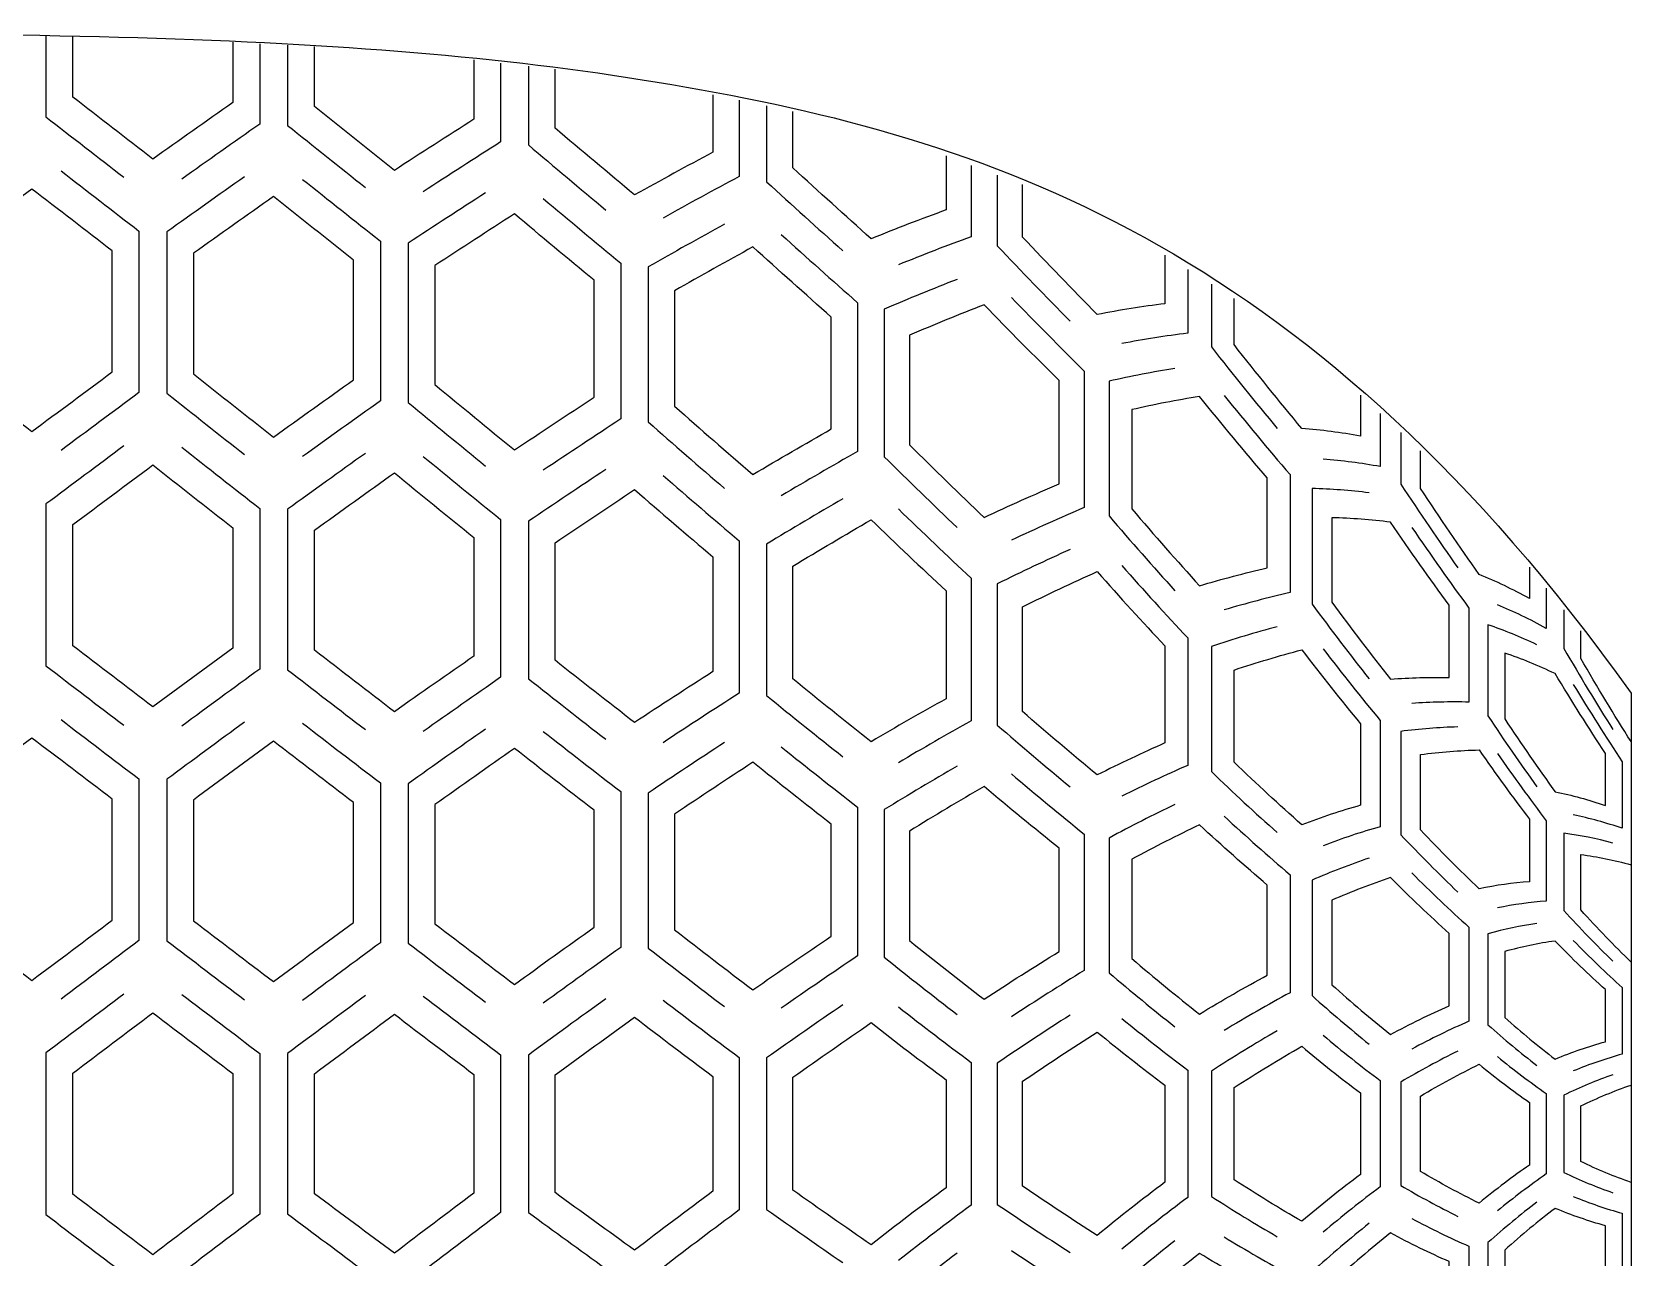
# Model space of a CAD drawing. Header units: millimetres. Extents: x 1 to 583, y -486 to -2.
# Drawn here: x 553.36 to 583.34, y -115.83 to -92.86 of the extents above; entities that cross this region are included whole.
import ezdxf

# ---------------------------------------------------------------- set-up
doc = ezdxf.new("R2010")
doc.units = ezdxf.units.MM
doc.header["$MEASUREMENT"] = 0
doc.layers.add('DEFAULT', color=7, linetype='Continuous')

msp = doc.modelspace()

# ---------------------------------------------------------------- linework, layer by layer
at = {"layer": 'DEFAULT'}
msp.add_lwpolyline([(583.342, -105.257), (583.342, -121.784)], dxfattribs=at)
for points, knots in [([(542.024, -92.862), (553.829, -92.862), (559.732, -92.862), (565.634, -93.895), (571.537, -94.928), (577.439, -96.994), (583.342, -105.257)], [0, 0, 0, 0, 1, 1, 1, 2, 2, 2, 2]), ([(553.622, -92.938), (553.622, -93.444), (553.622, -93.949), (553.622, -94.455), (554.109, -94.832), (554.596, -95.209), (555.083, -95.585)], [0, 0, 0, 0, 1, 1, 1, 2, 2, 2, 2]), ([(555.627, -95.245), (555.127, -94.858), (554.626, -94.471), (554.126, -94.083), (554.126, -93.705), (554.126, -93.326), (554.126, -92.948)], [0, 0, 0, 0, 1, 1, 1, 2, 2, 2, 2]), ([(557.127, -93.056), (557.127, -93.433), (557.127, -93.809), (557.127, -94.186), (556.627, -94.537), (556.127, -94.89), (555.627, -95.245)], [0, 0, 0, 0, 1, 1, 1, 2, 2, 2, 2]), ([(557.63, -93.083), (557.63, -93.585), (557.63, -94.087), (557.63, -94.589), (557.143, -94.931), (556.657, -95.275), (556.171, -95.619)], [0, 0, 0, 0, 1, 1, 1, 2, 2, 2, 2]), ([(558.153, -93.11), (558.153, -93.612), (558.153, -94.113), (558.153, -94.614), (558.639, -95.004), (559.125, -95.391), (559.611, -95.777)], [0, 0, 0, 0, 1, 1, 1, 2, 2, 2, 2]), ([(560.155, -95.457), (559.655, -95.06), (559.155, -94.662), (558.655, -94.262), (558.655, -93.887), (558.655, -93.512), (558.655, -93.136)], [0, 0, 0, 0, 1, 1, 1, 2, 2, 2, 2]), ([(561.647, -93.387), (561.647, -93.757), (561.647, -94.128), (561.647, -94.498), (561.15, -94.815), (560.652, -95.134), (560.155, -95.457)], [0, 0, 0, 0, 1, 1, 1, 2, 2, 2, 2]), ([(562.147, -93.445), (562.147, -93.938), (562.147, -94.431), (562.147, -94.924), (561.663, -95.232), (561.18, -95.543), (560.696, -95.857)], [0, 0, 0, 0, 1, 1, 1, 2, 2, 2, 2]), ([(562.667, -93.504), (562.667, -93.996), (562.667, -94.488), (562.667, -94.98), (563.151, -95.39), (563.634, -95.796), (564.118, -96.2)], [0, 0, 0, 0, 1, 1, 1, 2, 2, 2, 2]), ([(564.659, -95.918), (564.162, -95.503), (563.665, -95.085), (563.167, -94.664), (563.167, -94.296), (563.167, -93.929), (563.167, -93.562)], [0, 0, 0, 0, 1, 1, 1, 2, 2, 2, 2]), ([(566.128, -94.039), (566.128, -94.398), (566.128, -94.756), (566.128, -95.115), (565.639, -95.377), (565.149, -95.645), (564.659, -95.918)], [0, 0, 0, 0, 1, 1, 1, 2, 2, 2, 2]), ([(566.621, -94.142), (566.621, -94.618), (566.621, -95.094), (566.621, -95.571), (566.145, -95.825), (565.668, -96.086), (565.192, -96.351)], [0, 0, 0, 0, 1, 1, 1, 2, 2, 2, 2]), ([(567.134, -94.249), (567.134, -94.722), (567.134, -95.196), (567.134, -95.669), (567.61, -96.106), (568.086, -96.538), (568.563, -96.964)], [0, 0, 0, 0, 1, 1, 1, 2, 2, 2, 2]), ([(569.096, -96.74), (568.606, -96.302), (568.116, -95.859), (567.626, -95.41), (567.626, -95.057), (567.626, -94.704), (567.626, -94.351)], [0, 0, 0, 0, 1, 1, 1, 2, 2, 2, 2]), ([(570.499, -95.186), (570.499, -95.523), (570.499, -95.86), (570.499, -96.198), (570.031, -96.369), (569.564, -96.549), (569.096, -96.74)], [0, 0, 0, 0, 1, 1, 1, 2, 2, 2, 2]), ([(553.905, -95.466), (554.392, -95.843), (554.878, -96.219), (555.365, -96.594), (555.365, -97.604), (555.365, -98.614), (555.365, -99.624), (554.878, -99.985), (554.392, -100.347), (553.905, -100.709)], [0, 0, 0, 0, 1, 1, 1, 2, 2, 2, 3, 3, 3, 3]), ([(557.347, -95.575), (556.861, -95.919), (556.375, -96.264), (555.889, -96.61), (555.889, -97.619), (555.889, -98.628), (555.889, -99.636), (556.375, -100.021), (556.861, -100.405), (557.347, -100.787)], [0, 0, 0, 0, 1, 1, 1, 2, 2, 2, 3, 3, 3, 3]), ([(558.435, -95.625), (558.921, -96.013), (559.407, -96.399), (559.894, -96.784), (559.894, -97.782), (559.894, -98.781), (559.894, -99.779), (559.407, -100.125), (558.921, -100.473), (558.435, -100.822)], [0, 0, 0, 0, 1, 1, 1, 2, 2, 2, 3, 3, 3, 3]), ([(570.97, -95.363), (570.97, -95.809), (570.97, -96.255), (570.97, -96.701), (570.515, -96.868), (570.06, -97.043), (569.605, -97.228)], [0, 0, 0, 0, 1, 1, 1, 2, 2, 2, 2]), ([(571.459, -95.547), (571.459, -95.989), (571.459, -96.43), (571.459, -96.872), (571.914, -97.352), (572.369, -97.823), (572.825, -98.285)], [0, 0, 0, 0, 1, 1, 1, 2, 2, 2, 2]), ([(553.36, -100.353), (552.86, -99.967), (552.359, -99.582), (551.859, -99.196), (551.859, -98.437), (551.859, -97.678), (551.859, -96.92), (552.359, -96.548), (552.86, -96.177), (553.36, -95.807), (553.861, -96.194), (554.361, -96.581), (554.862, -96.967), (554.862, -97.723), (554.862, -98.48), (554.862, -99.236), (554.361, -99.608), (553.861, -99.98), (553.36, -100.353)], [0, 0, 0, 0, 1, 1, 1, 2, 2, 2, 3, 3, 3, 4, 4, 4, 5, 5, 5, 6, 6, 6, 6]), ([(561.866, -95.877), (561.382, -96.189), (560.899, -96.503), (560.415, -96.82), (560.415, -97.816), (560.415, -98.812), (560.415, -99.809), (560.899, -100.209), (561.382, -100.607), (561.866, -101.001)], [0, 0, 0, 0, 1, 1, 1, 2, 2, 2, 3, 3, 3, 3]), ([(573.333, -98.159), (572.866, -97.684), (572.398, -97.2), (571.93, -96.707), (571.93, -96.379), (571.93, -96.052), (571.93, -95.724)], [0, 0, 0, 0, 1, 1, 1, 2, 2, 2, 2]), ([(557.891, -100.457), (557.391, -100.064), (556.891, -99.67), (556.391, -99.275), (556.391, -98.52), (556.391, -97.766), (556.391, -97.011), (556.891, -96.655), (557.391, -96.301), (557.891, -95.948), (558.391, -96.346), (558.891, -96.743), (559.391, -97.139), (559.391, -97.887), (559.391, -98.636), (559.391, -99.385), (558.891, -99.741), (558.391, -100.098), (557.891, -100.457)], [0, 0, 0, 0, 1, 1, 1, 2, 2, 2, 3, 3, 3, 4, 4, 4, 5, 5, 5, 6, 6, 6, 6]), ([(562.948, -95.987), (563.432, -96.393), (563.915, -96.797), (564.399, -97.197), (564.399, -98.171), (564.399, -99.145), (564.399, -100.118), (563.915, -100.436), (563.432, -100.756), (562.948, -101.079)], [0, 0, 0, 0, 1, 1, 1, 2, 2, 2, 3, 3, 3, 3]), ([(562.407, -100.699), (561.91, -100.294), (561.413, -99.885), (560.915, -99.473), (560.915, -98.729), (560.915, -97.985), (560.915, -97.241), (561.413, -96.915), (561.91, -96.593), (562.407, -96.273), (562.904, -96.691), (563.401, -97.106), (563.899, -97.518), (563.899, -98.249), (563.899, -98.98), (563.899, -99.712), (563.401, -100.038), (562.904, -100.367), (562.407, -100.699)], [0, 0, 0, 0, 1, 1, 1, 2, 2, 2, 3, 3, 3, 4, 4, 4, 5, 5, 5, 6, 6, 6, 6]), ([(566.344, -96.467), (565.868, -96.728), (565.392, -96.994), (564.915, -97.266), (564.915, -98.235), (564.915, -99.205), (564.915, -100.175), (565.392, -100.595), (565.868, -101.01), (566.344, -101.42)], [0, 0, 0, 0, 1, 1, 1, 2, 2, 2, 3, 3, 3, 3]), ([(567.41, -96.662), (567.887, -97.093), (568.363, -97.519), (568.84, -97.939), (568.84, -98.868), (568.84, -99.798), (568.84, -100.728), (568.363, -100.999), (567.887, -101.276), (567.41, -101.558)], [0, 0, 0, 0, 1, 1, 1, 2, 2, 2, 3, 3, 3, 3]), ([(566.877, -101.16), (566.388, -100.739), (565.898, -100.313), (565.408, -99.881), (565.408, -99.158), (565.408, -98.436), (565.408, -97.714), (565.898, -97.435), (566.388, -97.161), (566.877, -96.893), (567.367, -97.337), (567.857, -97.774), (568.347, -98.207), (568.347, -98.906), (568.347, -99.606), (568.347, -100.306), (567.857, -100.585), (567.367, -100.87), (566.877, -101.16)], [0, 0, 0, 0, 1, 1, 1, 2, 2, 2, 3, 3, 3, 4, 4, 4, 5, 5, 5, 6, 6, 6, 6]), ([(574.604, -97.049), (574.604, -97.352), (574.604, -97.655), (574.604, -97.958), (574.181, -98.01), (573.757, -98.077), (573.333, -98.159)], [0, 0, 0, 0, 1, 1, 1, 2, 2, 2, 2]), ([(575.03, -97.316), (575.03, -97.714), (575.03, -98.112), (575.03, -98.51), (574.618, -98.561), (574.206, -98.626), (573.794, -98.704)], [0, 0, 0, 0, 1, 1, 1, 2, 2, 2, 2]), ([(570.706, -97.502), (570.251, -97.678), (569.796, -97.864), (569.34, -98.059), (569.34, -98.981), (569.34, -99.904), (569.34, -100.826), (569.796, -101.278), (570.251, -101.72), (570.706, -102.154)], [0, 0, 0, 0, 1, 1, 1, 2, 2, 2, 3, 3, 3, 3]), ([(575.473, -97.593), (575.473, -97.984), (575.473, -98.376), (575.473, -98.767), (575.885, -99.291), (576.297, -99.802), (576.709, -100.298)], [0, 0, 0, 0, 1, 1, 1, 2, 2, 2, 2]), ([(571.215, -101.966), (570.747, -101.521), (570.279, -101.066), (569.811, -100.602), (569.811, -99.917), (569.811, -99.233), (569.811, -98.549), (570.279, -98.349), (570.747, -98.158), (571.215, -97.977), (571.682, -98.461), (572.15, -98.935), (572.618, -99.399), (572.618, -100.045), (572.618, -100.69), (572.618, -101.335), (572.15, -101.536), (571.682, -101.746), (571.215, -101.966)], [0, 0, 0, 0, 1, 1, 1, 2, 2, 2, 3, 3, 3, 4, 4, 4, 5, 5, 5, 6, 6, 6, 6]), ([(571.724, -97.838), (572.179, -98.308), (572.634, -98.769), (573.089, -99.221), (573.089, -100.074), (573.089, -100.927), (573.089, -101.78), (572.634, -101.975), (572.179, -102.179), (571.724, -102.392)], [0, 0, 0, 0, 1, 1, 1, 2, 2, 2, 3, 3, 3, 3]), ([(577.17, -100.297), (576.746, -99.787), (576.323, -99.263), (575.899, -98.725), (575.899, -98.436), (575.899, -98.148), (575.899, -97.86)], [0, 0, 0, 0, 1, 1, 1, 2, 2, 2, 2]), ([(574.791, -99.171), (574.379, -99.237), (573.967, -99.317), (573.555, -99.411), (573.555, -100.253), (573.555, -101.094), (573.555, -101.936), (573.967, -102.417), (574.379, -102.885), (574.791, -103.338)], [0, 0, 0, 0, 1, 1, 1, 2, 2, 2, 3, 3, 3, 3]), ([(575.251, -103.245), (574.828, -102.779), (574.405, -102.299), (573.981, -101.805), (573.981, -101.184), (573.981, -100.563), (573.981, -99.943), (574.405, -99.847), (574.828, -99.765), (575.251, -99.697), (575.675, -100.221), (576.099, -100.73), (576.522, -101.225), (576.522, -101.787), (576.522, -102.349), (576.522, -102.911), (576.099, -103.007), (575.675, -103.119), (575.251, -103.245)], [0, 0, 0, 0, 1, 1, 1, 2, 2, 2, 3, 3, 3, 4, 4, 4, 5, 5, 5, 6, 6, 6, 6]), ([(575.712, -99.677), (576.124, -100.186), (576.536, -100.681), (576.948, -101.162), (576.948, -101.9), (576.948, -102.637), (576.948, -103.374), (576.536, -103.468), (576.124, -103.576), (575.712, -103.698)], [0, 0, 0, 0, 1, 1, 1, 2, 2, 2, 3, 3, 3, 3]), ([(578.271, -99.675), (578.271, -99.929), (578.271, -100.184), (578.271, -100.439), (577.904, -100.373), (577.537, -100.326), (577.17, -100.297)], [0, 0, 0, 0, 1, 1, 1, 2, 2, 2, 2]), ([(578.64, -100.016), (578.64, -100.348), (578.64, -100.68), (578.64, -101.011), (578.283, -100.947), (577.926, -100.901), (577.569, -100.872)], [0, 0, 0, 0, 1, 1, 1, 2, 2, 2, 2]), ([(579.024, -100.371), (579.024, -100.694), (579.024, -101.017), (579.024, -101.34), (579.382, -101.882), (579.739, -102.405), (580.096, -102.911)], [0, 0, 0, 0, 1, 1, 1, 2, 2, 2, 2]), ([(555.083, -100.625), (554.596, -100.987), (554.109, -101.349), (553.622, -101.712), (553.622, -102.218), (553.622, -102.723), (553.622, -103.229)], [0, 0, 0, 0, 1, 1, 1, 2, 2, 2, 2]), ([(556.171, -100.649), (556.657, -101.033), (557.143, -101.415), (557.63, -101.795), (557.63, -102.297), (557.63, -102.799), (557.63, -103.301)], [0, 0, 0, 0, 1, 1, 1, 2, 2, 2, 2]), ([(580.495, -103.032), (580.128, -102.514), (579.761, -101.976), (579.394, -101.42), (579.394, -101.184), (579.394, -100.948), (579.394, -100.713)], [0, 0, 0, 0, 1, 1, 1, 2, 2, 2, 2]), ([(554.126, -103.234), (554.126, -102.856), (554.126, -102.477), (554.126, -102.099), (554.626, -101.726), (555.127, -101.353), (555.627, -100.981)], [0, 0, 0, 0, 1, 1, 1, 2, 2, 2, 2]), ([(555.627, -100.981), (556.127, -101.375), (556.627, -101.768), (557.127, -102.159), (557.127, -102.535), (557.127, -102.912), (557.127, -103.288)], [0, 0, 0, 0, 1, 1, 1, 2, 2, 2, 2]), ([(559.611, -100.763), (559.125, -101.111), (558.639, -101.46), (558.153, -101.811), (558.153, -102.312), (558.153, -102.814), (558.153, -103.315)], [0, 0, 0, 0, 1, 1, 1, 2, 2, 2, 2]), ([(560.696, -100.82), (561.18, -101.217), (561.663, -101.612), (562.147, -102.003), (562.147, -102.496), (562.147, -102.989), (562.147, -103.483)], [0, 0, 0, 0, 1, 1, 1, 2, 2, 2, 2]), ([(558.655, -103.328), (558.655, -102.953), (558.655, -102.578), (558.655, -102.203), (559.155, -101.843), (559.655, -101.484), (560.155, -101.126)], [0, 0, 0, 0, 1, 1, 1, 2, 2, 2, 2]), ([(560.155, -101.126), (560.652, -101.535), (561.15, -101.94), (561.647, -102.343), (561.647, -102.713), (561.647, -103.083), (561.647, -103.454)], [0, 0, 0, 0, 1, 1, 1, 2, 2, 2, 2]), ([(564.118, -101.067), (563.634, -101.387), (563.151, -101.711), (562.667, -102.037), (562.667, -102.529), (562.667, -103.021), (562.667, -103.512)], [0, 0, 0, 0, 1, 1, 1, 2, 2, 2, 2]), ([(565.192, -101.176), (565.668, -101.59), (566.145, -101.999), (566.621, -102.403), (566.621, -102.879), (566.621, -103.355), (566.621, -103.831)], [0, 0, 0, 0, 1, 1, 1, 2, 2, 2, 2]), ([(563.167, -103.541), (563.167, -103.174), (563.167, -102.807), (563.167, -102.44), (563.665, -102.104), (564.162, -101.772), (564.659, -101.443)], [0, 0, 0, 0, 1, 1, 1, 2, 2, 2, 2]), ([(564.659, -101.443), (565.149, -101.869), (565.639, -102.29), (566.128, -102.705), (566.128, -103.063), (566.128, -103.422), (566.128, -103.78)], [0, 0, 0, 0, 1, 1, 1, 2, 2, 2, 2]), ([(568.563, -101.616), (568.086, -101.893), (567.61, -102.176), (567.134, -102.464), (567.134, -102.938), (567.134, -103.411), (567.134, -103.885)], [0, 0, 0, 0, 1, 1, 1, 2, 2, 2, 2]), ([(578.433, -101.503), (578.076, -101.459), (577.719, -101.432), (577.362, -101.423), (577.362, -102.145), (577.362, -102.866), (577.362, -103.588), (577.719, -104.074), (578.076, -104.543), (578.433, -104.993)], [0, 0, 0, 0, 1, 1, 1, 2, 2, 2, 3, 3, 3, 3]), ([(569.605, -101.806), (570.06, -102.248), (570.515, -102.68), (570.97, -103.103), (570.97, -103.549), (570.97, -103.996), (570.97, -104.442)], [0, 0, 0, 0, 1, 1, 1, 2, 2, 2, 2]), ([(567.626, -103.936), (567.626, -103.583), (567.626, -103.231), (567.626, -102.878), (568.116, -102.582), (568.606, -102.291), (569.096, -102.007)], [0, 0, 0, 0, 1, 1, 1, 2, 2, 2, 2]), ([(569.096, -102.007), (569.564, -102.461), (570.031, -102.906), (570.499, -103.341), (570.499, -103.678), (570.499, -104.016), (570.499, -104.353)], [0, 0, 0, 0, 1, 1, 1, 2, 2, 2, 2]), ([(578.832, -104.997), (578.465, -104.534), (578.098, -104.053), (577.731, -103.553), (577.731, -103.025), (577.731, -102.498), (577.731, -101.97), (578.098, -101.979), (578.465, -102.007), (578.832, -102.054), (579.2, -102.591), (579.567, -103.11), (579.934, -103.61), (579.934, -104.063), (579.934, -104.515), (579.934, -104.968), (579.567, -104.959), (579.2, -104.968), (578.832, -104.997)], [0, 0, 0, 0, 1, 1, 1, 2, 2, 2, 3, 3, 3, 4, 4, 4, 5, 5, 5, 6, 6, 6, 6]), ([(579.232, -102.151), (579.589, -102.673), (579.946, -103.177), (580.303, -103.663), (580.303, -104.251), (580.303, -104.839), (580.303, -105.427), (579.946, -105.418), (579.589, -105.427), (579.232, -105.453)], [0, 0, 0, 0, 1, 1, 1, 2, 2, 2, 3, 3, 3, 3]), ([(572.825, -102.566), (572.369, -102.771), (571.914, -102.985), (571.459, -103.209), (571.459, -103.65), (571.459, -104.092), (571.459, -104.534)], [0, 0, 0, 0, 1, 1, 1, 2, 2, 2, 2]), ([(571.93, -104.622), (571.93, -104.295), (571.93, -103.968), (571.93, -103.64), (572.398, -103.41), (572.866, -103.19), (573.333, -102.98)], [0, 0, 0, 0, 1, 1, 1, 2, 2, 2, 2]), ([(573.333, -102.98), (573.757, -103.46), (574.181, -103.925), (574.604, -104.375), (574.604, -104.678), (574.604, -104.982), (574.604, -105.284)], [0, 0, 0, 0, 1, 1, 1, 2, 2, 2, 2]), ([(573.794, -102.867), (574.206, -103.333), (574.618, -103.785), (575.03, -104.224), (575.03, -104.622), (575.03, -105.02), (575.03, -105.418)], [0, 0, 0, 0, 1, 1, 1, 2, 2, 2, 2]), ([(581.438, -102.899), (581.438, -103.094), (581.438, -103.29), (581.438, -103.485), (581.124, -103.313), (580.81, -103.162), (580.495, -103.032)], [0, 0, 0, 0, 1, 1, 1, 2, 2, 2, 2]), ([(553.622, -103.229), (553.622, -103.735), (553.622, -104.241), (553.622, -104.746), (554.109, -105.119), (554.596, -105.491), (555.083, -105.862)], [0, 0, 0, 0, 1, 1, 1, 2, 2, 2, 2]), ([(555.627, -105.517), (555.127, -105.135), (554.626, -104.753), (554.126, -104.37), (554.126, -103.991), (554.126, -103.613), (554.126, -103.234)], [0, 0, 0, 0, 1, 1, 1, 2, 2, 2, 2]), ([(557.127, -103.288), (557.127, -103.665), (557.127, -104.041), (557.127, -104.418), (556.627, -104.783), (556.127, -105.149), (555.627, -105.517)], [0, 0, 0, 0, 1, 1, 1, 2, 2, 2, 2]), ([(557.63, -103.301), (557.63, -103.804), (557.63, -104.306), (557.63, -104.808), (557.143, -105.163), (556.657, -105.519), (556.171, -105.877)], [0, 0, 0, 0, 1, 1, 1, 2, 2, 2, 2]), ([(558.153, -103.315), (558.153, -103.817), (558.153, -104.318), (558.153, -104.82), (558.639, -105.196), (559.125, -105.571), (559.611, -105.944)], [0, 0, 0, 0, 1, 1, 1, 2, 2, 2, 2]), ([(560.155, -105.61), (559.655, -105.226), (559.155, -104.84), (558.655, -104.454), (558.655, -104.079), (558.655, -103.704), (558.655, -103.328)], [0, 0, 0, 0, 1, 1, 1, 2, 2, 2, 2]), ([(581.754, -103.29), (581.754, -103.542), (581.754, -103.793), (581.754, -104.044), (581.449, -103.877), (581.143, -103.73), (580.837, -103.602)], [0, 0, 0, 0, 1, 1, 1, 2, 2, 2, 2]), ([(561.647, -103.454), (561.647, -103.824), (561.647, -104.195), (561.647, -104.565), (561.15, -104.91), (560.652, -105.258), (560.155, -105.61)], [0, 0, 0, 0, 1, 1, 1, 2, 2, 2, 2]), ([(562.147, -103.483), (562.147, -103.976), (562.147, -104.469), (562.147, -104.962), (561.663, -105.298), (561.18, -105.637), (560.696, -105.978)], [0, 0, 0, 0, 1, 1, 1, 2, 2, 2, 2]), ([(562.667, -103.512), (562.667, -104.004), (562.667, -104.496), (562.667, -104.988), (563.151, -105.37), (563.634, -105.749), (564.118, -106.125)], [0, 0, 0, 0, 1, 1, 1, 2, 2, 2, 2]), ([(564.659, -105.811), (564.162, -105.425), (563.665, -105.036), (563.167, -104.643), (563.167, -104.276), (563.167, -103.908), (563.167, -103.541)], [0, 0, 0, 0, 1, 1, 1, 2, 2, 2, 2]), ([(582.083, -103.698), (582.083, -103.939), (582.083, -104.18), (582.083, -104.422), (582.389, -104.948), (582.694, -105.454), (583, -105.94)], [0, 0, 0, 0, 1, 1, 1, 2, 2, 2, 2]), ([(566.128, -103.78), (566.128, -104.138), (566.128, -104.497), (566.128, -104.855), (565.639, -105.168), (565.149, -105.487), (564.659, -105.811)], [0, 0, 0, 0, 1, 1, 1, 2, 2, 2, 2]), ([(566.621, -103.831), (566.621, -104.307), (566.621, -104.784), (566.621, -105.26), (566.145, -105.564), (565.668, -105.874), (565.192, -106.189)], [0, 0, 0, 0, 1, 1, 1, 2, 2, 2, 2]), ([(567.134, -103.885), (567.134, -104.358), (567.134, -104.832), (567.134, -105.305), (567.61, -105.692), (568.086, -106.074), (568.563, -106.451)], [0, 0, 0, 0, 1, 1, 1, 2, 2, 2, 2]), ([(569.096, -106.171), (568.606, -105.785), (568.116, -105.392), (567.626, -104.994), (567.626, -104.641), (567.626, -104.289), (567.626, -103.936)], [0, 0, 0, 0, 1, 1, 1, 2, 2, 2, 2]), ([(576.709, -104.013), (576.297, -104.123), (575.885, -104.246), (575.473, -104.383), (575.473, -104.774), (575.473, -105.166), (575.473, -105.557)], [0, 0, 0, 0, 1, 1, 1, 2, 2, 2, 2]), ([(581.577, -104.352), (581.271, -104.206), (580.965, -104.082), (580.66, -103.977), (580.66, -104.546), (580.66, -105.116), (580.66, -105.685), (580.965, -106.149), (581.271, -106.592), (581.577, -107.014)], [0, 0, 0, 0, 1, 1, 1, 2, 2, 2, 3, 3, 3, 3]), ([(583.342, -106.169), (583.028, -105.671), (582.713, -105.151), (582.399, -104.61), (582.399, -104.436), (582.399, -104.263), (582.399, -104.089)], [0, 0, 0, 0, 1, 1, 1, 2, 2, 2, 2]), ([(570.499, -104.353), (570.499, -104.691), (570.499, -105.028), (570.499, -105.365), (570.031, -105.624), (569.564, -105.893), (569.096, -106.171)], [0, 0, 0, 0, 1, 1, 1, 2, 2, 2, 2]), ([(570.97, -104.442), (570.97, -104.888), (570.97, -105.334), (570.97, -105.78), (570.515, -106.032), (570.06, -106.293), (569.605, -106.564)], [0, 0, 0, 0, 1, 1, 1, 2, 2, 2, 2]), ([(571.459, -104.534), (571.459, -104.975), (571.459, -105.417), (571.459, -105.859), (571.914, -106.253), (572.369, -106.639), (572.825, -107.015)], [0, 0, 0, 0, 1, 1, 1, 2, 2, 2, 2]), ([(573.333, -106.793), (572.866, -106.407), (572.398, -106.011), (571.93, -105.605), (571.93, -105.277), (571.93, -104.95), (571.93, -104.622)], [0, 0, 0, 0, 1, 1, 1, 2, 2, 2, 2]), ([(575.899, -105.69), (575.899, -105.402), (575.899, -105.114), (575.899, -104.826), (576.323, -104.685), (576.746, -104.559), (577.17, -104.447)], [0, 0, 0, 0, 1, 1, 1, 2, 2, 2, 2]), ([(577.17, -104.447), (577.537, -104.928), (577.904, -105.39), (578.271, -105.833), (578.271, -106.088), (578.271, -106.343), (578.271, -106.598)], [0, 0, 0, 0, 1, 1, 1, 2, 2, 2, 2]), ([(577.569, -104.426), (577.926, -104.893), (578.283, -105.342), (578.64, -105.773), (578.64, -106.105), (578.64, -106.437), (578.64, -106.768)], [0, 0, 0, 0, 1, 1, 1, 2, 2, 2, 2]), ([(581.919, -107.108), (581.604, -106.674), (581.29, -106.219), (580.976, -105.743), (580.976, -105.331), (580.976, -104.919), (580.976, -104.507), (581.29, -104.614), (581.604, -104.743), (581.919, -104.894), (582.233, -105.413), (582.547, -105.911), (582.861, -106.388), (582.861, -106.713), (582.861, -107.04), (582.861, -107.365), (582.547, -107.258), (582.233, -107.172), (581.919, -107.108)], [0, 0, 0, 0, 1, 1, 1, 2, 2, 2, 3, 3, 3, 4, 4, 4, 5, 5, 5, 6, 6, 6, 6]), ([(582.26, -105.095), (582.566, -105.599), (582.872, -106.083), (583.178, -106.546), (583.178, -106.962), (583.178, -107.378), (583.178, -107.794), (582.872, -107.69), (582.566, -107.606), (582.26, -107.542)], [0, 0, 0, 0, 1, 1, 1, 2, 2, 2, 3, 3, 3, 3]), ([(574.604, -105.284), (574.604, -105.588), (574.604, -105.891), (574.604, -106.194), (574.181, -106.379), (573.757, -106.578), (573.333, -106.793)], [0, 0, 0, 0, 1, 1, 1, 2, 2, 2, 2]), ([(575.03, -105.418), (575.03, -105.816), (575.03, -106.214), (575.03, -106.613), (574.618, -106.793), (574.206, -106.986), (573.794, -107.194)], [0, 0, 0, 0, 1, 1, 1, 2, 2, 2, 2]), ([(553.905, -105.755), (554.392, -106.126), (554.878, -106.498), (555.365, -106.869), (555.365, -107.879), (555.365, -108.888), (555.365, -109.898), (554.878, -110.264), (554.392, -110.631), (553.905, -110.998)], [0, 0, 0, 0, 1, 1, 1, 2, 2, 2, 3, 3, 3, 3]), ([(557.347, -105.801), (556.861, -106.158), (556.375, -106.516), (555.889, -106.875), (555.889, -107.884), (555.889, -108.892), (555.889, -109.901), (556.375, -110.273), (556.861, -110.644), (557.347, -111.013)], [0, 0, 0, 0, 1, 1, 1, 2, 2, 2, 3, 3, 3, 3]), ([(558.435, -105.823), (558.921, -106.198), (559.407, -106.571), (559.894, -106.943), (559.894, -107.942), (559.894, -108.94), (559.894, -109.939), (559.407, -110.298), (558.921, -110.658), (558.435, -111.02)], [0, 0, 0, 0, 1, 1, 1, 2, 2, 2, 3, 3, 3, 3]), ([(575.473, -105.557), (575.473, -105.948), (575.473, -106.34), (575.473, -106.731), (575.885, -107.126), (576.297, -107.507), (576.709, -107.875)], [0, 0, 0, 0, 1, 1, 1, 2, 2, 2, 2]), ([(577.17, -107.729), (576.746, -107.352), (576.323, -106.961), (575.899, -106.555), (575.899, -106.267), (575.899, -105.978), (575.899, -105.69)], [0, 0, 0, 0, 1, 1, 1, 2, 2, 2, 2]), ([(553.36, -110.646), (552.86, -110.266), (552.359, -109.886), (551.859, -109.504), (551.859, -108.746), (551.859, -107.987), (551.859, -107.228), (552.359, -106.852), (552.86, -106.476), (553.36, -106.101), (553.861, -106.483), (554.361, -106.865), (554.862, -107.246), (554.862, -108.003), (554.862, -108.759), (554.862, -109.516), (554.361, -109.892), (553.861, -110.269), (553.36, -110.646)], [0, 0, 0, 0, 1, 1, 1, 2, 2, 2, 3, 3, 3, 4, 4, 4, 5, 5, 5, 6, 6, 6, 6]), ([(561.866, -105.932), (561.382, -106.271), (560.899, -106.612), (560.415, -106.957), (560.415, -107.954), (560.415, -108.95), (560.415, -109.946), (560.899, -110.319), (561.382, -110.689), (561.866, -111.055)], [0, 0, 0, 0, 1, 1, 1, 2, 2, 2, 3, 3, 3, 3]), ([(562.948, -105.978), (563.432, -106.357), (563.915, -106.733), (564.399, -107.106), (564.399, -108.079), (564.399, -109.053), (564.399, -110.027), (563.915, -110.372), (563.432, -110.72), (562.948, -111.071)], [0, 0, 0, 0, 1, 1, 1, 2, 2, 2, 3, 3, 3, 3]), ([(580.096, -105.892), (579.739, -105.902), (579.382, -105.931), (579.024, -105.977), (579.024, -106.3), (579.024, -106.623), (579.024, -106.946)], [0, 0, 0, 0, 1, 1, 1, 2, 2, 2, 2]), ([(557.891, -110.669), (557.391, -110.29), (556.891, -109.909), (556.391, -109.527), (556.391, -108.772), (556.391, -108.017), (556.391, -107.263), (556.891, -106.894), (557.391, -106.526), (557.891, -106.16), (558.391, -106.545), (558.891, -106.929), (559.391, -107.311), (559.391, -108.06), (559.391, -108.809), (559.391, -109.557), (558.891, -109.927), (558.391, -110.297), (557.891, -110.669)], [0, 0, 0, 0, 1, 1, 1, 2, 2, 2, 3, 3, 3, 4, 4, 4, 5, 5, 5, 6, 6, 6, 6]), ([(562.407, -110.722), (561.91, -110.345), (561.413, -109.965), (560.915, -109.582), (560.915, -108.838), (560.915, -108.094), (560.915, -107.35), (561.413, -106.996), (561.91, -106.644), (562.407, -106.296), (562.904, -106.685), (563.401, -107.072), (563.899, -107.455), (563.899, -108.186), (563.899, -108.918), (563.899, -109.649), (563.401, -110.004), (562.904, -110.361), (562.407, -110.722)], [0, 0, 0, 0, 1, 1, 1, 2, 2, 2, 3, 3, 3, 4, 4, 4, 5, 5, 5, 6, 6, 6, 6]), ([(566.344, -106.185), (565.868, -106.496), (565.392, -106.812), (564.915, -107.132), (564.915, -108.102), (564.915, -109.072), (564.915, -110.042), (565.392, -110.412), (565.868, -110.778), (566.344, -111.138)], [0, 0, 0, 0, 1, 1, 1, 2, 2, 2, 3, 3, 3, 3]), ([(567.41, -106.269), (567.887, -106.65), (568.363, -107.026), (568.84, -107.397), (568.84, -108.327), (568.84, -109.256), (568.84, -110.186), (568.363, -110.507), (567.887, -110.833), (567.41, -111.165)], [0, 0, 0, 0, 1, 1, 1, 2, 2, 2, 3, 3, 3, 3]), ([(579.394, -107.117), (579.394, -106.881), (579.394, -106.645), (579.394, -106.41), (579.761, -106.362), (580.128, -106.334), (580.495, -106.324)], [0, 0, 0, 0, 1, 1, 1, 2, 2, 2, 2]), ([(580.495, -106.324), (580.81, -106.779), (581.124, -107.212), (581.438, -107.623), (581.438, -107.819), (581.438, -108.014), (581.438, -108.21)], [0, 0, 0, 0, 1, 1, 1, 2, 2, 2, 2]), ([(580.837, -106.389), (581.143, -106.83), (581.449, -107.251), (581.754, -107.652), (581.754, -107.903), (581.754, -108.154), (581.754, -108.406)], [0, 0, 0, 0, 1, 1, 1, 2, 2, 2, 2]), ([(566.877, -110.823), (566.388, -110.453), (565.898, -110.077), (565.408, -109.696), (565.408, -108.974), (565.408, -108.252), (565.408, -107.529), (565.898, -107.199), (566.388, -106.875), (566.877, -106.556), (567.367, -106.948), (567.857, -107.335), (568.347, -107.716), (568.347, -108.416), (568.347, -109.116), (568.347, -109.816), (567.857, -110.146), (567.367, -110.481), (566.877, -110.823)], [0, 0, 0, 0, 1, 1, 1, 2, 2, 2, 3, 3, 3, 4, 4, 4, 5, 5, 5, 6, 6, 6, 6]), ([(570.706, -106.63), (570.251, -106.892), (569.796, -107.164), (569.34, -107.444), (569.34, -108.367), (569.34, -109.289), (569.34, -110.211), (569.796, -110.578), (570.251, -110.935), (570.706, -111.282)], [0, 0, 0, 0, 1, 1, 1, 2, 2, 2, 3, 3, 3, 3]), ([(578.271, -106.598), (578.271, -106.852), (578.271, -107.107), (578.271, -107.362), (577.904, -107.466), (577.537, -107.588), (577.17, -107.729)], [0, 0, 0, 0, 1, 1, 1, 2, 2, 2, 2]), ([(571.215, -110.999), (570.747, -110.641), (570.279, -110.275), (569.811, -109.899), (569.811, -109.214), (569.811, -108.53), (569.811, -107.846), (570.279, -107.557), (570.747, -107.279), (571.215, -107.01), (571.682, -107.406), (572.15, -107.792), (572.618, -108.168), (572.618, -108.814), (572.618, -109.459), (572.618, -110.104), (572.15, -110.393), (571.682, -110.691), (571.215, -110.999)], [0, 0, 0, 0, 1, 1, 1, 2, 2, 2, 3, 3, 3, 4, 4, 4, 5, 5, 5, 6, 6, 6, 6]), ([(571.724, -106.775), (572.179, -107.159), (572.634, -107.535), (573.089, -107.901), (573.089, -108.754), (573.089, -109.607), (573.089, -110.46), (572.634, -110.741), (572.179, -111.03), (571.724, -111.329)], [0, 0, 0, 0, 1, 1, 1, 2, 2, 2, 3, 3, 3, 3]), ([(578.64, -106.768), (578.64, -107.1), (578.64, -107.432), (578.64, -107.764), (578.283, -107.865), (577.926, -107.983), (577.569, -108.12)], [0, 0, 0, 0, 1, 1, 1, 2, 2, 2, 2]), ([(579.024, -106.946), (579.024, -107.269), (579.024, -107.592), (579.024, -107.915), (579.382, -108.291), (579.739, -108.65), (580.096, -108.99)], [0, 0, 0, 0, 1, 1, 1, 2, 2, 2, 2]), ([(580.495, -108.927), (580.128, -108.578), (579.761, -108.21), (579.394, -107.824), (579.394, -107.588), (579.394, -107.352), (579.394, -107.117)], [0, 0, 0, 0, 1, 1, 1, 2, 2, 2, 2]), ([(574.791, -107.348), (574.379, -107.544), (573.967, -107.753), (573.555, -107.976), (573.555, -108.817), (573.555, -109.659), (573.555, -110.501), (573.967, -110.853), (574.379, -111.191), (574.791, -111.516)], [0, 0, 0, 0, 1, 1, 1, 2, 2, 2, 3, 3, 3, 3]), ([(575.712, -107.566), (576.124, -107.946), (576.536, -108.312), (576.948, -108.664), (576.948, -109.401), (576.948, -110.138), (576.948, -110.876), (576.536, -111.099), (576.124, -111.336), (575.712, -111.586)], [0, 0, 0, 0, 1, 1, 1, 2, 2, 2, 3, 3, 3, 3]), ([(575.251, -111.278), (574.828, -110.945), (574.405, -110.598), (573.981, -110.236), (573.981, -109.615), (573.981, -108.995), (573.981, -108.374), (574.405, -108.145), (574.828, -107.93), (575.251, -107.73), (575.675, -108.122), (576.099, -108.498), (576.522, -108.86), (576.522, -109.422), (576.522, -109.984), (576.522, -110.546), (576.099, -110.775), (575.675, -111.019), (575.251, -111.278)], [0, 0, 0, 0, 1, 1, 1, 2, 2, 2, 3, 3, 3, 4, 4, 4, 5, 5, 5, 6, 6, 6, 6]), ([(583, -108.07), (582.694, -107.988), (582.389, -107.926), (582.083, -107.885), (582.083, -108.126), (582.083, -108.368), (582.083, -108.609)], [0, 0, 0, 0, 1, 1, 1, 2, 2, 2, 2]), ([(581.438, -108.21), (581.438, -108.405), (581.438, -108.6), (581.438, -108.796), (581.124, -108.818), (580.81, -108.862), (580.495, -108.927)], [0, 0, 0, 0, 1, 1, 1, 2, 2, 2, 2]), ([(578.433, -108.352), (578.076, -108.472), (577.719, -108.61), (577.362, -108.766), (577.362, -109.488), (577.362, -110.21), (577.362, -110.931), (577.719, -111.252), (578.076, -111.556), (578.433, -111.842)], [0, 0, 0, 0, 1, 1, 1, 2, 2, 2, 3, 3, 3, 3]), ([(581.754, -108.406), (581.754, -108.657), (581.754, -108.908), (581.754, -109.16), (581.449, -109.181), (581.143, -109.223), (580.837, -109.286)], [0, 0, 0, 0, 1, 1, 1, 2, 2, 2, 2]), ([(582.399, -108.805), (582.399, -108.631), (582.399, -108.458), (582.399, -108.284), (582.713, -108.327), (583.028, -108.391), (583.342, -108.477)], [0, 0, 0, 0, 1, 1, 1, 2, 2, 2, 2]), ([(578.832, -111.66), (578.465, -111.367), (578.098, -111.056), (577.731, -110.726), (577.731, -110.198), (577.731, -109.67), (577.731, -109.142), (578.098, -108.982), (578.465, -108.841), (578.832, -108.718), (579.2, -109.085), (579.567, -109.434), (579.934, -109.764), (579.934, -110.217), (579.934, -110.67), (579.934, -111.123), (579.567, -111.283), (579.2, -111.462), (578.832, -111.66)], [0, 0, 0, 0, 1, 1, 1, 2, 2, 2, 3, 3, 3, 4, 4, 4, 5, 5, 5, 6, 6, 6, 6]), ([(579.232, -108.63), (579.589, -108.987), (579.946, -109.326), (580.303, -109.647), (580.303, -110.235), (580.303, -110.823), (580.303, -111.411), (579.946, -111.567), (579.589, -111.741), (579.232, -111.932)], [0, 0, 0, 0, 1, 1, 1, 2, 2, 2, 3, 3, 3, 3]), ([(582.083, -108.609), (582.083, -108.851), (582.083, -109.092), (582.083, -109.333), (582.389, -109.67), (582.694, -109.987), (583, -110.284)], [0, 0, 0, 0, 1, 1, 1, 2, 2, 2, 2]), ([(583.342, -110.301), (583.028, -109.997), (582.713, -109.672), (582.399, -109.325), (582.399, -109.152), (582.399, -108.978), (582.399, -108.805)], [0, 0, 0, 0, 1, 1, 1, 2, 2, 2, 2]), ([(581.577, -109.577), (581.271, -109.621), (580.965, -109.685), (580.66, -109.77), (580.66, -110.339), (580.66, -110.909), (580.66, -111.478), (580.965, -111.752), (581.271, -112.006), (581.577, -112.239)], [0, 0, 0, 0, 1, 1, 1, 2, 2, 2, 3, 3, 3, 3]), ([(581.919, -112.121), (581.604, -111.882), (581.29, -111.622), (580.976, -111.34), (580.976, -110.928), (580.976, -110.516), (580.976, -110.104), (581.29, -110.017), (581.604, -109.951), (581.919, -109.907), (582.233, -110.232), (582.547, -110.535), (582.861, -110.817), (582.861, -111.143), (582.861, -111.469), (582.861, -111.795), (582.547, -111.882), (582.233, -111.991), (581.919, -112.121)], [0, 0, 0, 0, 1, 1, 1, 2, 2, 2, 3, 3, 3, 4, 4, 4, 5, 5, 5, 6, 6, 6, 6]), ([(582.26, -109.896), (582.566, -110.211), (582.872, -110.506), (583.178, -110.78), (583.178, -111.196), (583.178, -111.612), (583.178, -112.028), (582.872, -112.113), (582.566, -112.218), (582.26, -112.343)], [0, 0, 0, 0, 1, 1, 1, 2, 2, 2, 3, 3, 3, 3]), ([(555.083, -110.902), (554.596, -111.268), (554.109, -111.636), (553.622, -112.003), (553.622, -112.509), (553.622, -113.015), (553.622, -113.521)], [0, 0, 0, 0, 1, 1, 1, 2, 2, 2, 2]), ([(556.171, -110.907), (556.657, -111.277), (557.143, -111.646), (557.63, -112.014), (557.63, -112.516), (557.63, -113.019), (557.63, -113.521)], [0, 0, 0, 0, 1, 1, 1, 2, 2, 2, 2]), ([(559.611, -110.93), (559.125, -111.291), (558.639, -111.653), (558.153, -112.016), (558.153, -112.518), (558.153, -113.019), (558.153, -113.521)], [0, 0, 0, 0, 1, 1, 1, 2, 2, 2, 2]), ([(560.696, -110.942), (561.18, -111.311), (561.663, -111.677), (562.147, -112.041), (562.147, -112.534), (562.147, -113.027), (562.147, -113.521)], [0, 0, 0, 0, 1, 1, 1, 2, 2, 2, 2]), ([(564.118, -110.992), (563.634, -111.34), (563.151, -111.691), (562.667, -112.045), (562.667, -112.537), (562.667, -113.029), (562.667, -113.521)], [0, 0, 0, 0, 1, 1, 1, 2, 2, 2, 2]), ([(565.192, -111.014), (565.668, -111.378), (566.145, -111.738), (566.621, -112.092), (566.621, -112.568), (566.621, -113.044), (566.621, -113.521)], [0, 0, 0, 0, 1, 1, 1, 2, 2, 2, 2]), ([(568.563, -111.103), (568.086, -111.43), (567.61, -111.762), (567.134, -112.1), (567.134, -112.574), (567.134, -113.047), (567.134, -113.521)], [0, 0, 0, 0, 1, 1, 1, 2, 2, 2, 2]), ([(569.605, -111.142), (570.06, -111.498), (570.515, -111.845), (570.97, -112.182), (570.97, -112.628), (570.97, -113.074), (570.97, -113.521)], [0, 0, 0, 0, 1, 1, 1, 2, 2, 2, 2]), ([(554.126, -113.521), (554.126, -113.142), (554.126, -112.764), (554.126, -112.385), (554.626, -112.007), (555.127, -111.63), (555.627, -111.253)], [0, 0, 0, 0, 1, 1, 1, 2, 2, 2, 2]), ([(555.627, -111.253), (556.127, -111.634), (556.627, -112.013), (557.127, -112.391), (557.127, -112.768), (557.127, -113.144), (557.127, -113.521)], [0, 0, 0, 0, 1, 1, 1, 2, 2, 2, 2]), ([(558.655, -113.521), (558.655, -113.146), (558.655, -112.771), (558.655, -112.395), (559.155, -112.022), (559.655, -111.65), (560.155, -111.279)], [0, 0, 0, 0, 1, 1, 1, 2, 2, 2, 2]), ([(560.155, -111.279), (560.652, -111.659), (561.15, -112.036), (561.647, -112.409), (561.647, -112.78), (561.647, -113.15), (561.647, -113.521)], [0, 0, 0, 0, 1, 1, 1, 2, 2, 2, 2]), ([(563.167, -113.521), (563.167, -113.153), (563.167, -112.786), (563.167, -112.419), (563.665, -112.055), (564.162, -111.694), (564.659, -111.336)], [0, 0, 0, 0, 1, 1, 1, 2, 2, 2, 2]), ([(564.659, -111.336), (565.149, -111.712), (565.639, -112.081), (566.128, -112.445), (566.128, -112.804), (566.128, -113.162), (566.128, -113.521)], [0, 0, 0, 0, 1, 1, 1, 2, 2, 2, 2]), ([(567.626, -113.521), (567.626, -113.168), (567.626, -112.815), (567.626, -112.462), (568.116, -112.116), (568.606, -111.774), (569.096, -111.438)], [0, 0, 0, 0, 1, 1, 1, 2, 2, 2, 2]), ([(569.096, -111.438), (569.564, -111.805), (570.031, -112.161), (570.499, -112.509), (570.499, -112.846), (570.499, -113.183), (570.499, -113.521)], [0, 0, 0, 0, 1, 1, 1, 2, 2, 2, 2]), ([(572.825, -111.296), (572.369, -111.587), (571.914, -111.887), (571.459, -112.196), (571.459, -112.637), (571.459, -113.079), (571.459, -113.521)], [0, 0, 0, 0, 1, 1, 1, 2, 2, 2, 2]), ([(573.794, -111.357), (574.206, -111.694), (574.618, -112.017), (575.03, -112.326), (575.03, -112.724), (575.03, -113.122), (575.03, -113.521)], [0, 0, 0, 0, 1, 1, 1, 2, 2, 2, 2]), ([(571.93, -113.521), (571.93, -113.193), (571.93, -112.866), (571.93, -112.538), (572.398, -112.221), (572.866, -111.912), (573.333, -111.614)], [0, 0, 0, 0, 1, 1, 1, 2, 2, 2, 2]), ([(573.333, -111.614), (573.757, -111.961), (574.181, -112.294), (574.604, -112.611), (574.604, -112.914), (574.604, -113.218), (574.604, -113.521)], [0, 0, 0, 0, 1, 1, 1, 2, 2, 2, 2]), ([(576.709, -111.59), (576.297, -111.828), (575.885, -112.081), (575.473, -112.347), (575.473, -112.738), (575.473, -113.129), (575.473, -113.521)], [0, 0, 0, 0, 1, 1, 1, 2, 2, 2, 2]), ([(577.569, -111.674), (577.926, -111.975), (578.283, -112.259), (578.64, -112.525), (578.64, -112.857), (578.64, -113.189), (578.64, -113.521)], [0, 0, 0, 0, 1, 1, 1, 2, 2, 2, 2]), ([(575.899, -113.521), (575.899, -113.232), (575.899, -112.944), (575.899, -112.656), (576.323, -112.383), (576.746, -112.124), (577.17, -111.88)], [0, 0, 0, 0, 1, 1, 1, 2, 2, 2, 2]), ([(577.17, -111.88), (577.537, -112.191), (577.904, -112.483), (578.271, -112.756), (578.271, -113.011), (578.271, -113.266), (578.271, -113.521)], [0, 0, 0, 0, 1, 1, 1, 2, 2, 2, 2]), ([(580.096, -111.971), (579.739, -112.147), (579.382, -112.34), (579.024, -112.551), (579.024, -112.875), (579.024, -113.198), (579.024, -113.521)], [0, 0, 0, 0, 1, 1, 1, 2, 2, 2, 2]), ([(580.837, -112.073), (581.143, -112.324), (581.449, -112.556), (581.754, -112.766), (581.754, -113.018), (581.754, -113.269), (581.754, -113.521)], [0, 0, 0, 0, 1, 1, 1, 2, 2, 2, 2]), ([(579.394, -113.521), (579.394, -113.285), (579.394, -113.049), (579.394, -112.814), (579.761, -112.597), (580.128, -112.399), (580.495, -112.219)], [0, 0, 0, 0, 1, 1, 1, 2, 2, 2, 2]), ([(580.495, -112.219), (580.81, -112.479), (581.124, -112.717), (581.438, -112.934), (581.438, -113.13), (581.438, -113.325), (581.438, -113.521)], [0, 0, 0, 0, 1, 1, 1, 2, 2, 2, 2]), ([(583, -112.414), (582.694, -112.521), (582.389, -112.649), (582.083, -112.797), (582.083, -113.038), (582.083, -113.279), (582.083, -113.521)], [0, 0, 0, 0, 1, 1, 1, 2, 2, 2, 2]), ([(582.399, -113.521), (582.399, -113.347), (582.399, -113.174), (582.399, -113), (582.713, -112.848), (583.028, -112.717), (583.342, -112.608)], [0, 0, 0, 0, 1, 1, 1, 2, 2, 2, 2]), ([(553.622, -113.521), (553.622, -114.026), (553.622, -114.532), (553.622, -115.038), (554.109, -115.405), (554.596, -115.773), (555.083, -116.139)], [0, 0, 0, 0, 1, 1, 1, 2, 2, 2, 2]), ([(555.627, -115.789), (555.127, -115.412), (554.626, -115.034), (554.126, -114.656), (554.126, -114.278), (554.126, -113.899), (554.126, -113.521)], [0, 0, 0, 0, 1, 1, 1, 2, 2, 2, 2]), ([(557.127, -113.521), (557.127, -113.897), (557.127, -114.274), (557.127, -114.65), (556.627, -115.028), (556.127, -115.408), (555.627, -115.789)], [0, 0, 0, 0, 1, 1, 1, 2, 2, 2, 2]), ([(557.63, -113.521), (557.63, -114.023), (557.63, -114.525), (557.63, -115.027), (557.143, -115.395), (556.657, -115.764), (556.171, -116.134)], [0, 0, 0, 0, 1, 1, 1, 2, 2, 2, 2]), ([(558.153, -113.521), (558.153, -114.022), (558.153, -114.524), (558.153, -115.025), (558.639, -115.388), (559.125, -115.751), (559.611, -116.111)], [0, 0, 0, 0, 1, 1, 1, 2, 2, 2, 2]), ([(560.155, -115.762), (559.655, -115.392), (559.155, -115.019), (558.655, -114.646), (558.655, -114.271), (558.655, -113.896), (558.655, -113.521)], [0, 0, 0, 0, 1, 1, 1, 2, 2, 2, 2]), ([(561.647, -113.521), (561.647, -113.891), (561.647, -114.262), (561.647, -114.632), (561.15, -115.006), (560.652, -115.382), (560.155, -115.762)], [0, 0, 0, 0, 1, 1, 1, 2, 2, 2, 2]), ([(562.147, -113.521), (562.147, -114.014), (562.147, -114.507), (562.147, -115), (561.663, -115.364), (561.18, -115.73), (560.696, -116.1)], [0, 0, 0, 0, 1, 1, 1, 2, 2, 2, 2]), ([(562.667, -113.521), (562.667, -114.012), (562.667, -114.504), (562.667, -114.996), (563.151, -115.35), (563.634, -115.701), (564.118, -116.05)], [0, 0, 0, 0, 1, 1, 1, 2, 2, 2, 2]), ([(564.659, -115.705), (564.162, -115.347), (563.665, -114.986), (563.167, -114.622), (563.167, -114.255), (563.167, -113.888), (563.167, -113.521)], [0, 0, 0, 0, 1, 1, 1, 2, 2, 2, 2]), ([(566.128, -113.521), (566.128, -113.879), (566.128, -114.238), (566.128, -114.596), (565.639, -114.96), (565.149, -115.33), (564.659, -115.705)], [0, 0, 0, 0, 1, 1, 1, 2, 2, 2, 2]), ([(566.621, -113.521), (566.621, -113.997), (566.621, -114.473), (566.621, -114.949), (566.145, -115.303), (565.668, -115.663), (565.192, -116.027)], [0, 0, 0, 0, 1, 1, 1, 2, 2, 2, 2]), ([(567.134, -113.521), (567.134, -113.994), (567.134, -114.468), (567.134, -114.941), (567.61, -115.279), (568.086, -115.611), (568.563, -115.938)], [0, 0, 0, 0, 1, 1, 1, 2, 2, 2, 2]), ([(569.096, -115.603), (568.606, -115.267), (568.116, -114.926), (567.626, -114.579), (567.626, -114.226), (567.626, -113.873), (567.626, -113.521)], [0, 0, 0, 0, 1, 1, 1, 2, 2, 2, 2]), ([(570.499, -113.521), (570.499, -113.858), (570.499, -114.195), (570.499, -114.533), (570.031, -114.88), (569.564, -115.236), (569.096, -115.603)], [0, 0, 0, 0, 1, 1, 1, 2, 2, 2, 2]), ([(570.97, -113.521), (570.97, -113.967), (570.97, -114.413), (570.97, -114.859), (570.515, -115.197), (570.06, -115.544), (569.605, -115.899)], [0, 0, 0, 0, 1, 1, 1, 2, 2, 2, 2]), ([(571.459, -113.521), (571.459, -113.962), (571.459, -114.404), (571.459, -114.845), (571.914, -115.155), (572.369, -115.454), (572.825, -115.745)], [0, 0, 0, 0, 1, 1, 1, 2, 2, 2, 2]), ([(573.333, -115.427), (572.866, -115.129), (572.398, -114.821), (571.93, -114.503), (571.93, -114.175), (571.93, -113.848), (571.93, -113.521)], [0, 0, 0, 0, 1, 1, 1, 2, 2, 2, 2]), ([(574.604, -113.521), (574.604, -113.824), (574.604, -114.127), (574.604, -114.43), (574.181, -114.747), (573.757, -115.08), (573.333, -115.427)], [0, 0, 0, 0, 1, 1, 1, 2, 2, 2, 2]), ([(575.03, -113.521), (575.03, -113.919), (575.03, -114.317), (575.03, -114.715), (574.618, -115.024), (574.206, -115.347), (573.794, -115.684)], [0, 0, 0, 0, 1, 1, 1, 2, 2, 2, 2]), ([(575.473, -113.521), (575.473, -113.912), (575.473, -114.303), (575.473, -114.695), (575.885, -114.961), (576.297, -115.213), (576.709, -115.451)], [0, 0, 0, 0, 1, 1, 1, 2, 2, 2, 2]), ([(577.17, -115.162), (576.746, -114.917), (576.323, -114.659), (575.899, -114.385), (575.899, -114.097), (575.899, -113.809), (575.899, -113.521)], [0, 0, 0, 0, 1, 1, 1, 2, 2, 2, 2]), ([(578.271, -113.521), (578.271, -113.775), (578.271, -114.03), (578.271, -114.285), (577.904, -114.558), (577.537, -114.851), (577.17, -115.162)], [0, 0, 0, 0, 1, 1, 1, 2, 2, 2, 2]), ([(578.64, -113.521), (578.64, -113.852), (578.64, -114.184), (578.64, -114.516), (578.283, -114.782), (577.926, -115.066), (577.569, -115.367)], [0, 0, 0, 0, 1, 1, 1, 2, 2, 2, 2]), ([(579.024, -113.521), (579.024, -113.844), (579.024, -114.167), (579.024, -114.49), (579.382, -114.701), (579.739, -114.894), (580.096, -115.07)], [0, 0, 0, 0, 1, 1, 1, 2, 2, 2, 2]), ([(580.495, -114.822), (580.128, -114.643), (579.761, -114.444), (579.394, -114.228), (579.394, -113.992), (579.394, -113.756), (579.394, -113.521)], [0, 0, 0, 0, 1, 1, 1, 2, 2, 2, 2]), ([(581.438, -113.521), (581.438, -113.716), (581.438, -113.911), (581.438, -114.107), (581.124, -114.324), (580.81, -114.562), (580.495, -114.822)], [0, 0, 0, 0, 1, 1, 1, 2, 2, 2, 2]), ([(581.754, -113.521), (581.754, -113.772), (581.754, -114.023), (581.754, -114.275), (581.449, -114.486), (581.143, -114.717), (580.837, -114.969)], [0, 0, 0, 0, 1, 1, 1, 2, 2, 2, 2]), ([(582.083, -113.521), (582.083, -113.762), (582.083, -114.003), (582.083, -114.245), (582.389, -114.393), (582.694, -114.52), (583, -114.627)], [0, 0, 0, 0, 1, 1, 1, 2, 2, 2, 2]), ([(583.342, -114.433), (583.028, -114.324), (582.713, -114.193), (582.399, -114.041), (582.399, -113.868), (582.399, -113.694), (582.399, -113.521)], [0, 0, 0, 0, 1, 1, 1, 2, 2, 2, 2]), ([(581.577, -114.802), (581.271, -115.035), (580.965, -115.289), (580.66, -115.563), (580.66, -116.132), (580.66, -116.702), (580.66, -117.271), (580.965, -117.356), (581.271, -117.42), (581.577, -117.465)], [0, 0, 0, 0, 1, 1, 1, 2, 2, 2, 3, 3, 3, 3]), ([(582.26, -114.698), (582.566, -114.823), (582.872, -114.928), (583.178, -115.013), (583.178, -115.429), (583.178, -115.845), (583.178, -116.262), (582.872, -116.536), (582.566, -116.83), (582.26, -117.145)], [0, 0, 0, 0, 1, 1, 1, 2, 2, 2, 3, 3, 3, 3]), ([(579.232, -115.109), (579.589, -115.301), (579.946, -115.474), (580.303, -115.63), (580.303, -116.218), (580.303, -116.806), (580.303, -117.395), (579.946, -117.716), (579.589, -118.055), (579.232, -118.411)], [0, 0, 0, 0, 1, 1, 1, 2, 2, 2, 3, 3, 3, 3]), ([(581.919, -117.134), (581.604, -117.09), (581.29, -117.024), (580.976, -116.937), (580.976, -116.525), (580.976, -116.113), (580.976, -115.701), (581.29, -115.419), (581.604, -115.159), (581.919, -114.92), (582.233, -115.05), (582.547, -115.159), (582.861, -115.246), (582.861, -115.572), (582.861, -115.898), (582.861, -116.224), (582.547, -116.506), (582.233, -116.809), (581.919, -117.134)], [0, 0, 0, 0, 1, 1, 1, 2, 2, 2, 3, 3, 3, 4, 4, 4, 5, 5, 5, 6, 6, 6, 6]), ([(578.433, -115.2), (578.076, -115.485), (577.719, -115.789), (577.362, -116.11), (577.362, -116.831), (577.362, -117.553), (577.362, -118.275), (577.719, -118.431), (578.076, -118.569), (578.433, -118.69)], [0, 0, 0, 0, 1, 1, 1, 2, 2, 2, 3, 3, 3, 3]), ([(578.832, -118.324), (578.465, -118.201), (578.098, -118.059), (577.731, -117.899), (577.731, -117.371), (577.731, -116.843), (577.731, -116.315), (578.098, -115.985), (578.465, -115.674), (578.832, -115.381), (579.2, -115.579), (579.567, -115.758), (579.934, -115.918), (579.934, -116.371), (579.934, -116.824), (579.934, -117.277), (579.567, -117.607), (579.2, -117.956), (578.832, -118.324)], [0, 0, 0, 0, 1, 1, 1, 2, 2, 2, 3, 3, 3, 4, 4, 4, 5, 5, 5, 6, 6, 6, 6]), ([(571.724, -115.712), (572.179, -116.011), (572.634, -116.301), (573.089, -116.581), (573.089, -117.434), (573.089, -118.287), (573.089, -119.14), (572.634, -119.506), (572.179, -119.882), (571.724, -120.266)], [0, 0, 0, 0, 1, 1, 1, 2, 2, 2, 3, 3, 3, 3]), ([(574.791, -115.526), (574.379, -115.85), (573.967, -116.188), (573.555, -116.54), (573.555, -117.382), (573.555, -118.224), (573.555, -119.066), (573.967, -119.289), (574.379, -119.498), (574.791, -119.693)], [0, 0, 0, 0, 1, 1, 1, 2, 2, 2, 3, 3, 3, 3]), ([(575.712, -115.455), (576.124, -115.706), (576.536, -115.942), (576.948, -116.166), (576.948, -116.903), (576.948, -117.64), (576.948, -118.377), (576.536, -118.729), (576.124, -119.095), (575.712, -119.475)], [0, 0, 0, 0, 1, 1, 1, 2, 2, 2, 3, 3, 3, 3]), ([(570.706, -115.759), (570.251, -116.107), (569.796, -116.464), (569.34, -116.83), (569.34, -117.752), (569.34, -118.675), (569.34, -119.597), (569.796, -119.878), (570.251, -120.149), (570.706, -120.411)], [0, 0, 0, 0, 1, 1, 1, 2, 2, 2, 3, 3, 3, 3]), ([(575.251, -119.311), (574.828, -119.111), (574.405, -118.896), (573.981, -118.667), (573.981, -118.046), (573.981, -117.426), (573.981, -116.805), (574.405, -116.443), (574.828, -116.096), (575.251, -115.764), (575.675, -116.022), (576.099, -116.266), (576.522, -116.495), (576.522, -117.057), (576.522, -117.619), (576.522, -118.181), (576.099, -118.543), (575.675, -118.92), (575.251, -119.311)], [0, 0, 0, 0, 1, 1, 1, 2, 2, 2, 3, 3, 3, 4, 4, 4, 5, 5, 5, 6, 6, 6, 6])]:
    msp.add_open_spline(points, degree=3, knots=knots, dxfattribs=at)

doc.saveas('drawing.dxf')
